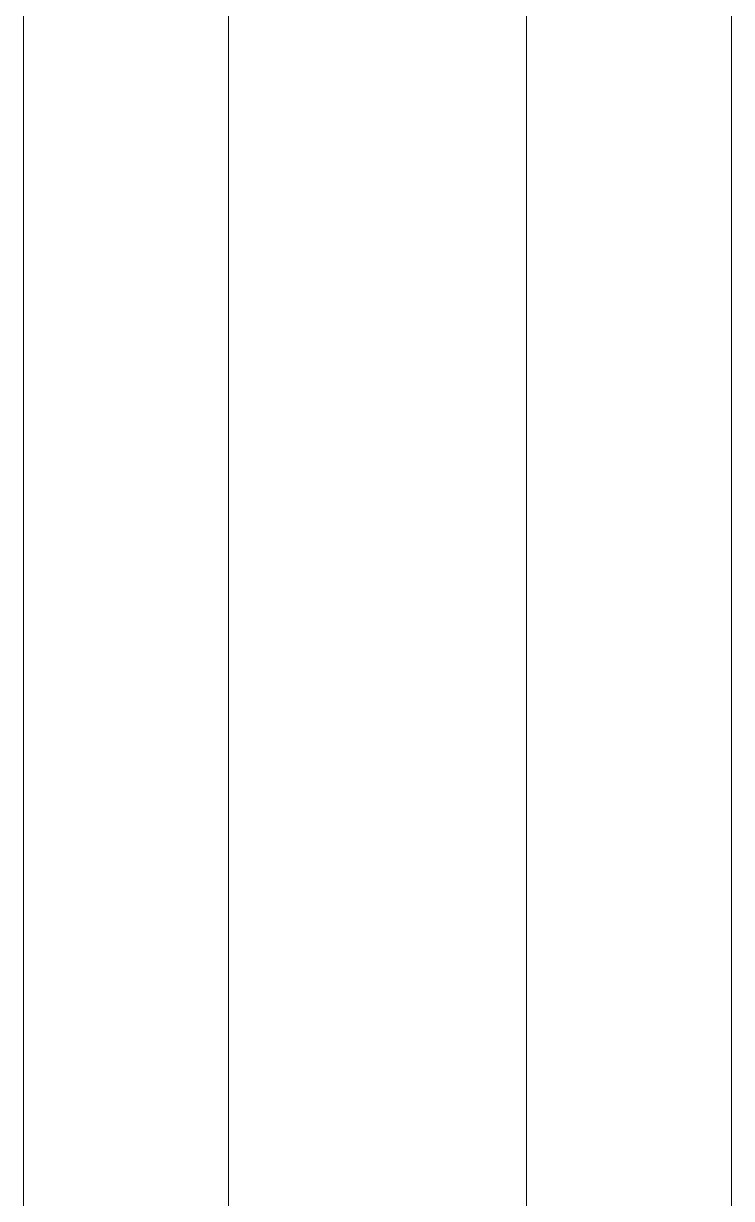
# Paper-space layout '01 Roof Support Layout' of a CAD drawing. Header units: millimetres. Extents: x 5 to 415, y 5 to 292.
# Drawn here: x 58.79 to 61.146, y 74.762 to 78.673 of the extents above; entities that cross this region are included whole.
import ezdxf

# ---------------------------------------------------------------- set-up
doc = ezdxf.new("R2010")
doc.units = ezdxf.units.MM
doc.layers.add('PROPOSED', color=7, linetype='Continuous')

# ---------------------------------------------------------------- blocks, each defined once
blk = doc.blocks.new('SHEET_01')
at = {"layer": 'PROPOSED', "color": 250, "linetype": 'Continuous', "lineweight": 13}
for p, q in [((58.79, 68.982), (58.79, 113.436)), ((61.146, 68.982), (61.146, 113.436)), ((59.472, 74.128), (59.472, 87.024)), ((60.464, 74.128), (60.464, 85.66)), ((60.464, 74.562), (60.464, 75.058))]:
    blk.add_line(p, q, dxfattribs=at)

psp = doc.layouts.new('01 Roof Support Layout')

# ---------------------------------------------------------------- block references
psp.add_blockref('SHEET_01', (0, 0))

doc.saveas('drawing.dxf')
